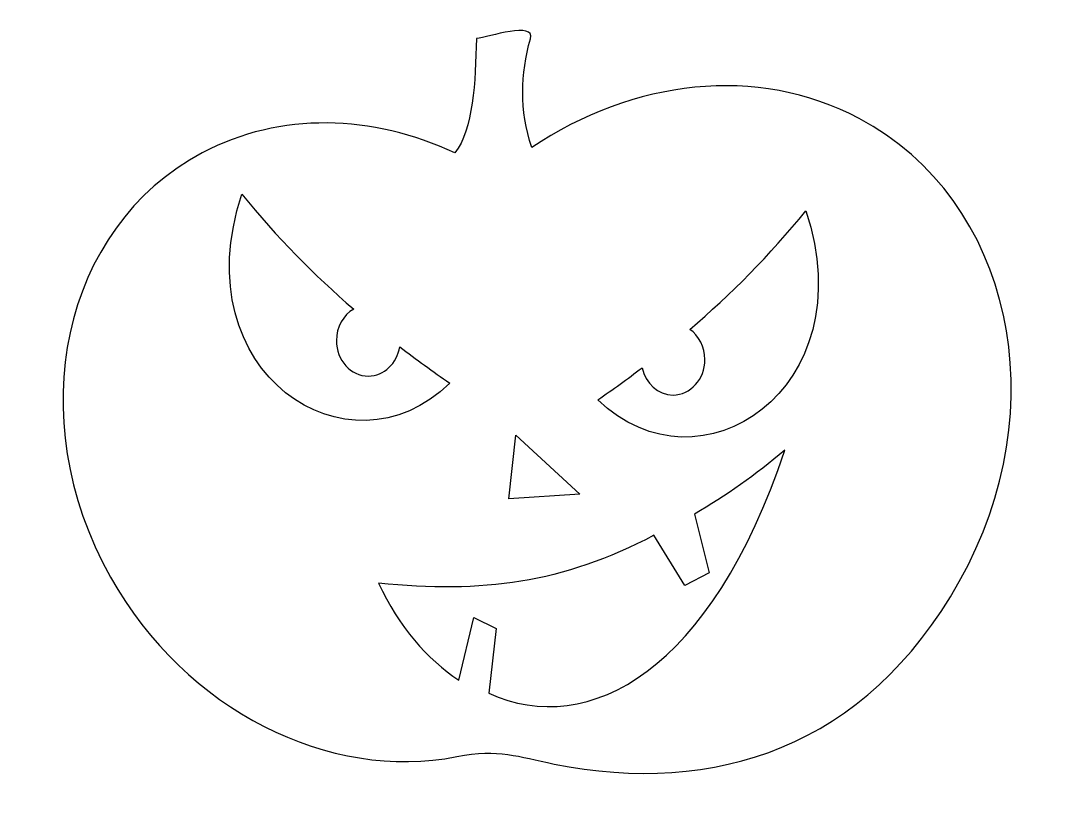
# Model space of a CAD drawing. Header units: inches. Extents: x -54.53 to -45.31, y -1.47 to 5.43.
import ezdxf

# ---------------------------------------------------------------- set-up
doc = ezdxf.new("R2010")
doc.units = ezdxf.units.IN
doc.header["$MEASUREMENT"] = 0
doc.layers.add('Layer 1', color=7, linetype='Continuous')

msp = doc.modelspace()

# ---------------------------------------------------------------- linework, layer by layer
at = {"layer": 'Layer 1', "color": 30}
for points, knots in [([(-52.9154, 4.2546), (-52.2208, 4.6227), (-51.3992, 4.5955), (-50.6693, 4.2546), (-50.6693, 4.2546), (-50.506, 4.4629), (-50.4845, 4.8851), (-50.4781, 5.2716), (-50.4781, 5.2716), (-50.3671, 5.2823), (-49.9509, 5.4295), (-49.9973, 5.2675), (-49.9973, 5.2675), (-50.086, 4.9577), (-50.0949, 4.6357), (-49.985, 4.3015), (-49.985, 4.3015), (-49.0893, 4.9048), (-47.9825, 5.042), (-47.0746, 4.5609), (-47.0746, 4.5609), (-45.711, 3.8382), (-45.312, 1.994), (-46.1835, 0.4425), (-46.1835, 0.4425), (-47.0142, -1.0363), (-48.3588, -1.4662), (-49.7867, -1.1796), (-49.7867, -1.1796), (-50.1084, -1.115), (-50.2766, -1.0404), (-50.6513, -1.1138), (-50.6513, -1.1138), (-51.7832, -1.3359), (-53.0612, -0.7107), (-53.7315, 0.4825), (-53.7315, 0.4825), (-54.5298, 1.9036), (-54.1643, 3.5928), (-52.9154, 4.2546)], [0, 0, 0, 0, 0.1, 0.1, 0.1, 0.1, 0.2, 0.2, 0.2, 0.2, 0.3, 0.3, 0.3, 0.3, 0.4, 0.4, 0.4, 0.4, 0.5, 0.5, 0.5, 0.5, 0.6, 0.6, 0.6, 0.6, 0.7, 0.7, 0.7, 0.7, 0.8, 0.8, 0.8, 0.8, 0.9, 0.9, 0.9, 0.9, 1, 1, 1, 1]), ([(-51.1594, 2.5312), (-51.1823, 2.3827), (-51.2987, 2.2696), (-51.4389, 2.2696), (-51.4389, 2.2696), (-51.5955, 2.2696), (-51.7225, 2.4107), (-51.7225, 2.5847), (-51.7225, 2.5847), (-51.7225, 2.7067), (-51.6601, 2.8125), (-51.5689, 2.8649), (-51.5689, 2.8649), (-51.9194, 3.1676), (-52.2532, 3.5041), (-52.5628, 3.8872), (-52.5628, 3.8872), (-53.0917, 2.3008), (-51.6141, 1.3275), (-50.7141, 2.2066), (-50.7141, 2.2066), (-50.8645, 2.3107), (-51.0131, 2.4186), (-51.1594, 2.5312)], [0, 0, 0, 0, 0.166667, 0.166667, 0.166667, 0.166667, 0.333333, 0.333333, 0.333333, 0.333333, 0.5, 0.5, 0.5, 0.5, 0.666667, 0.666667, 0.666667, 0.666667, 0.833333, 0.833333, 0.833333, 0.833333, 1, 1, 1, 1]), ([(-48.58, 2.6849), (-48.4992, 2.6293), (-48.4453, 2.53), (-48.4453, 2.4167), (-48.4453, 2.4167), (-48.4453, 2.2427), (-48.5723, 2.1015), (-48.7289, 2.1015), (-48.7289, 2.1015), (-48.8627, 2.1015), (-48.9749, 2.2046), (-49.0047, 2.3432), (-49.0047, 2.3432), (-49.1337, 2.2453), (-49.2643, 2.1509), (-49.3964, 2.0595), (-49.3964, 2.0595), (-48.4964, 1.1805), (-47.0188, 2.1538), (-47.5477, 3.7401), (-47.5477, 3.7401), (-47.8686, 3.3431), (-48.2155, 2.9962), (-48.58, 2.6849)], [0, 0, 0, 0, 0.166667, 0.166667, 0.166667, 0.166667, 0.333333, 0.333333, 0.333333, 0.333333, 0.5, 0.5, 0.5, 0.5, 0.666667, 0.666667, 0.666667, 0.666667, 0.833333, 0.833333, 0.833333, 0.833333, 1, 1, 1, 1]), ([(-50.1259, 1.7444), (-50.1259, 1.7444), (-50.1889, 1.1772), (-50.1889, 1.1772), (-50.1889, 1.1772), (-50.1889, 1.1772), (-49.5587, 1.2192), (-49.5587, 1.2192), (-49.5587, 1.2192), (-49.5587, 1.2192), (-50.1259, 1.7444), (-50.1259, 1.7444)], [0, 0, 0, 0, 0.333333, 0.333333, 0.333333, 0.333333, 0.666667, 0.666667, 0.666667, 0.666667, 1, 1, 1, 1]), ([(-48.8988, 0.8541), (-48.8988, 0.8541), (-48.6253, 0.4084), (-48.6253, 0.4084), (-48.6253, 0.4084), (-48.6253, 0.4084), (-48.4081, 0.5212), (-48.4081, 0.5212), (-48.4081, 0.5212), (-48.4081, 0.5212), (-48.5372, 1.0433), (-48.5372, 1.0433), (-48.5372, 1.0433), (-48.2608, 1.2033), (-47.9932, 1.3926), (-47.7356, 1.6106), (-47.7356, 1.6106), (-48.3851, -0.3441), (-49.4726, -0.9566), (-50.3684, -0.55), (-50.3684, -0.55), (-50.3684, -0.55), (-50.3027, 0.026), (-50.3027, 0.026), (-50.3027, 0.026), (-50.3027, 0.026), (-50.5004, 0.1247), (-50.5004, 0.1247), (-50.5004, 0.1247), (-50.5004, 0.1247), (-50.633, -0.4325), (-50.633, -0.4325), (-50.633, -0.4325), (-50.9174, -0.2498), (-51.1658, 0.0414), (-51.3489, 0.4284), (-51.3489, 0.4284), (-50.4214, 0.336), (-49.7144, 0.4253), (-48.8988, 0.8541)], [0, 0, 0, 0, 0.1, 0.1, 0.1, 0.1, 0.2, 0.2, 0.2, 0.2, 0.3, 0.3, 0.3, 0.3, 0.4, 0.4, 0.4, 0.4, 0.5, 0.5, 0.5, 0.5, 0.6, 0.6, 0.6, 0.6, 0.7, 0.7, 0.7, 0.7, 0.8, 0.8, 0.8, 0.8, 0.9, 0.9, 0.9, 0.9, 1, 1, 1, 1])]:
    msp.add_open_spline(points, degree=3, knots=knots, dxfattribs=at)

doc.saveas('drawing.dxf')
